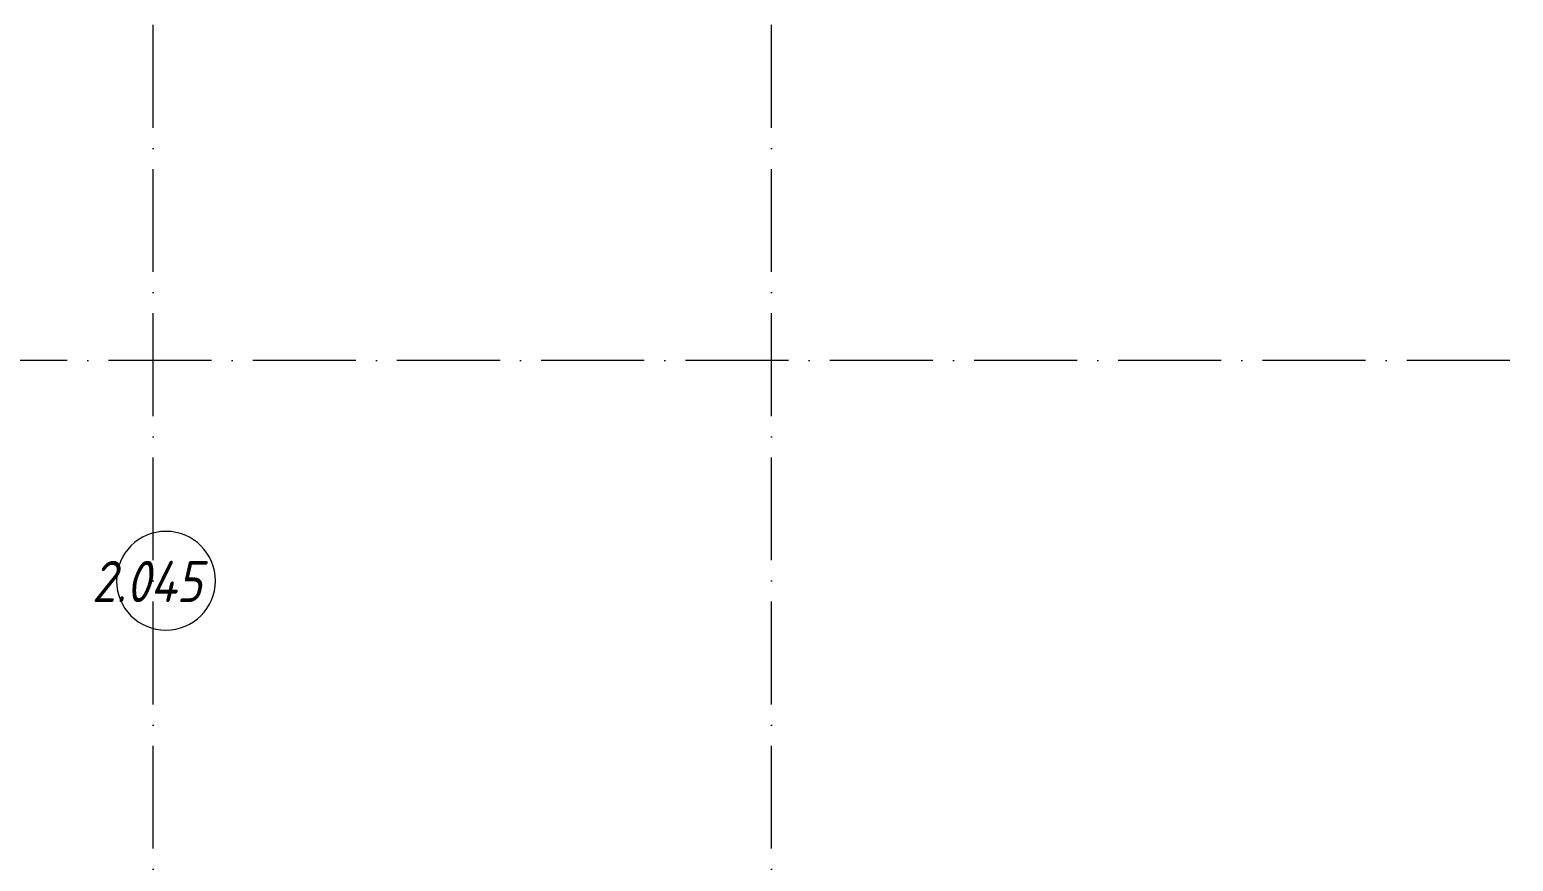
# Model space of a CAD drawing. Header units: millimetres. Extents: x -12989 to 629078, y -109036 to 555275.
# Drawn here: x 51280 to 58480, y -104997 to -100958 of the extents above; entities that cross this region are included whole.
import ezdxf

# ---------------------------------------------------------------- set-up
doc = ezdxf.new("R2010")
doc.units = ezdxf.units.MM
doc.linetypes.add('50_200_ШТРИХ_1Т_ш5_п1_п1_', pattern=[700, 500, -100, 0, -100])
for name, color, linetype, lineweight in [('4 -стяжа', 7, 'Continuous', 30), ('Марки помещений', 7, 'Continuous', 9), ('Оси-2', 7, '50_200_ШТРИХ_1Т_ш5_п1_п1_', 9)]:
    doc.layers.add(name, color=color, linetype=linetype, lineweight=lineweight)
doc.layers.get('4 -стяжа').off()
doc.styles.add('ISOCPEUR_I_2', font='isocpeui.ttf', dxfattribs={"width": 0.85, "height": 2.3})

# ---------------------------------------------------------------- blocks, each defined once
blk = doc.blocks.new('ось2эт')
at = {"layer": 'Оси-2'}
for p, q in [((51879.9, -108435.9), (51879.9, -93480.6)), ((54879.9, -108435.9), (54879.9, -93480.6)), ((94868.3, -102565.3), (-12388.8, -102565.3))]:
    blk.add_line(p, q, dxfattribs=at)
blk = doc.blocks.new('AI_Марка_Помещение_х1__Общий_E___ISO-2_1K_ - Номер-16210215-АИ2_02_План отделки стен 2-го этажа _Часть 2_')
at = {"layer": 'Марки помещений'}
for start, end in [(360, 180), (180, 360)]:
    blk.add_arc((0.039, 0.312), 2.4, start, end, dxfattribs=at)
blk = doc.blocks.new('2ч2эт')
at = {"layer": 'Марки помещений', "xscale": 99.99999999999993, "yscale": 99.99999999999993, "zscale": 99.99999999999993}
blk.add_blockref('AI_Марка_Помещение_х1__Общий_E___ISO-2_1K_ - Номер-16210215-АИ2_02_План отделки стен 2-го этажа _Часть 2_', (51937.4, -103665.8), dxfattribs=at)
at = {"layer": 'Марки помещений', "insert": (51581.8, -103538), "char_height": 200, "width": 817.721, "attachment_point": 1, "style": 'ISOCPEUR_I_2'}
blk.add_mtext('2.045', dxfattribs=at)

msp = doc.modelspace()

# ---------------------------------------------------------------- block references
at = {"layer": '4 -стяжа'}
for name in ['ось2эт', '2ч2эт']:
    msp.add_blockref(name, (0, 0), dxfattribs=at)

doc.saveas('drawing.dxf')
